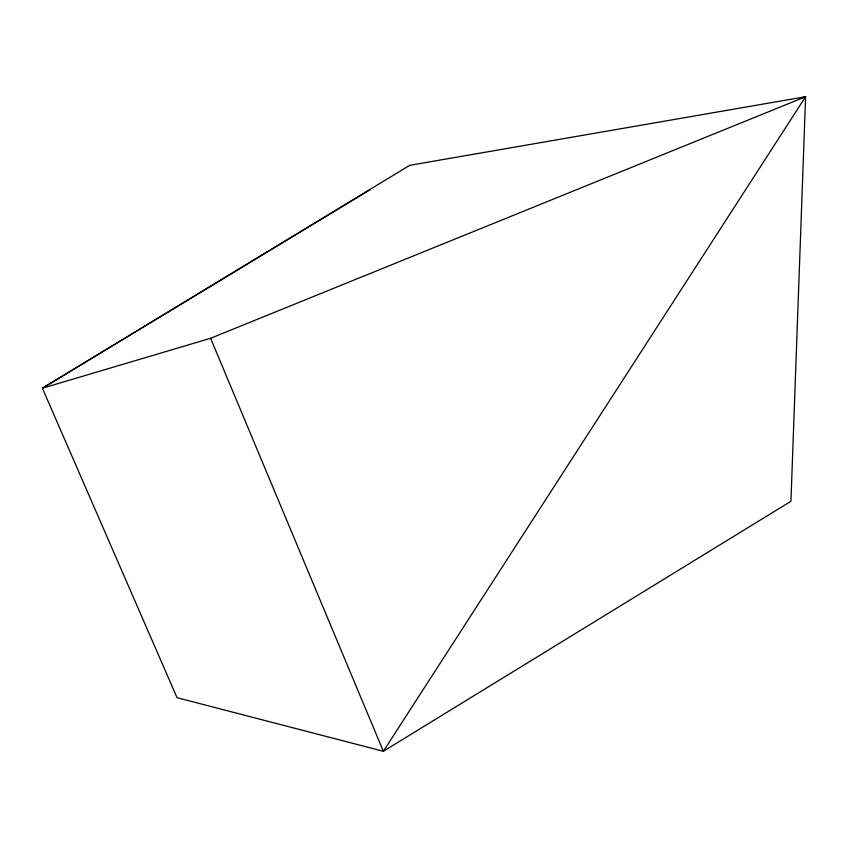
<?xml version="1.0" encoding="UTF-8"?>
<svg xmlns="http://www.w3.org/2000/svg" width="848" height="848" viewBox="0 0 848 848"><rect width="100%" height="100%" fill="white"/><g stroke="black" fill="none" stroke-linecap="round" stroke-linejoin="round"><path stroke-width="1.27" d="M801.848 97.997L805.6 96.714L790.94 501.274L383.37 751.286L177.052 697.692L42.4 388.214L409.764 165.307L805.6 96.714L383.37 751.286L210.601 338.288L42.4 388.214L370.194 189.655M210.601 338.288L805.6 96.714"/></g></svg>
